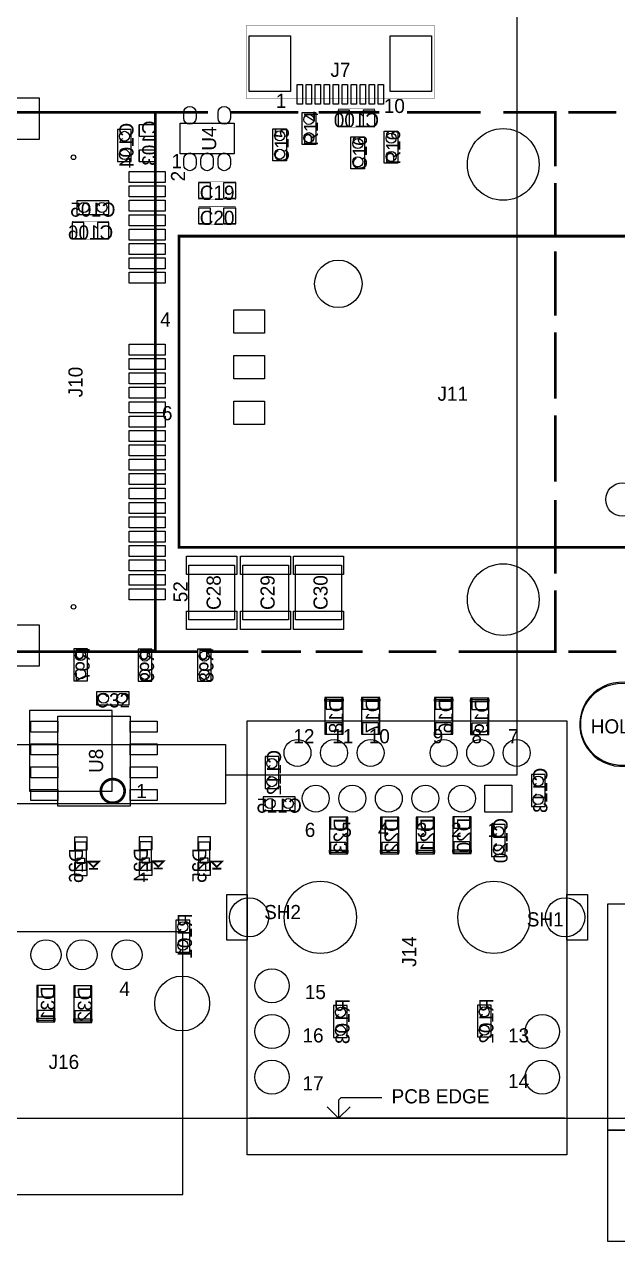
# Model space of a CAD drawing. Extents: x -1 to 124, y -8 to 108.
# Drawn here: x 45.9 to 78.9, y -6.9 to 60.8 of the extents above; entities that cross this region are included whole.
import ezdxf
from ezdxf.enums import TextEntityAlignment as Align

# ---------------------------------------------------------------- set-up
doc = ezdxf.new("R2010")
doc.units = 0
for name, color, linetype in [('BG_OUTLINE', 1, 'CONTINUOUS'), ('PG_ASSEMBLY_BOTTOM', 2, 'CONTINUOUS'), ('PG_ASSEMBLY_TOP', 3, 'CONTINUOUS'), ('PIN_BOTTOM', 5, 'CONTINUOUS'), ('PIN_TOP', 4, 'CONTINUOUS'), ('RD_ASSEMBLY_BOTTOM', 6, 'CONTINUOUS'), ('RD_ASSEMBLY_TOP', 7, 'CONTINUOUS')]:
    doc.layers.add(name, color=color, linetype=linetype)

msp = doc.modelspace()

# ---------------------------------------------------------------- linework, layer by layer
at = {"layer": 'BG_OUTLINE'}
msp.add_lwpolyline([(0, 0), (120.000014, 0), (120.000014, 105.000044), (0, 105.000044)], close=True, dxfattribs=at)
at = {"layer": 'PG_ASSEMBLY_BOTTOM'}
for points in [[(57.064402, 86.885018), (73.266554, 86.885018), (73.266554, 19.085306), (57.064402, 19.085306)], [(57.064402, 20.785074), (57.064402, 17.485106), (31.864554, 17.485106), (31.864554, 20.785074)], [(41.064434, 20.785074), (57.064402, 20.785074)]]:
    msp.add_lwpolyline(points, dxfattribs=at)
for points, const_width in [([(63.3222, 55.118), (65.3542, 55.118), (65.3542, 56.134), (63.3222, 56.134)], 0.0254), ([(52.197, 55.245), (52.197, 53.213), (53.213, 53.213), (53.213, 55.245)], 0.0254), ([(48.5394, 48.8696), (50.5714, 48.8696), (50.5714, 49.8856), (48.5394, 49.8856)], 0.0254), ([(49.714912, 13.971016), (50.014886, 14.27099), (49.414938, 14.27099)], 0.100076), ([(53.321712, 13.988796), (53.621686, 14.28877), (53.021738, 14.28877)], 0.100076), ([(56.572912, 13.981176), (56.872886, 14.28115), (56.272938, 14.28115)], 0.100076)]:
    msp.add_lwpolyline(points, close=True, dxfattribs=dict(at, const_width=const_width))
for points in [[(51.054, 54.991), (51.054, 53.213), (51.816, 53.213), (51.816, 54.991)], [(48.7934, 50.2666), (50.5714, 50.2666), (50.5714, 51.0286), (48.7934, 51.0286)], [(48.6156, 26.1112), (48.6156, 24.3332), (49.3776, 24.3332), (49.3776, 26.1112)], [(52.197, 26.0858), (52.197, 24.3078), (52.959, 24.3078), (52.959, 26.0858)], [(55.499, 26.0858), (55.499, 24.3078), (56.261, 24.3078), (56.261, 26.0858)], [(63.6016, 21.3614), (63.6016, 23.3934), (62.5856, 23.3934), (62.5856, 21.3614)], [(63.6016, 23.3172), (63.6016, 23.1902), (62.5856, 23.1902), (62.5856, 23.3172)], [(65.6336, 21.3614), (65.6336, 23.3934), (64.6176, 23.3934), (64.6176, 21.3614)], [(65.6336, 23.3172), (65.6336, 23.1902), (64.6176, 23.1902), (64.6176, 23.3172)], [(69.6976, 21.3614), (69.6976, 23.3934), (68.6816, 23.3934), (68.6816, 21.3614)], [(69.6976, 23.3172), (69.6976, 23.1902), (68.6816, 23.1902), (68.6816, 23.3172)], [(71.7042, 21.336), (71.7042, 23.368), (70.6882, 23.368), (70.6882, 21.336)], [(71.7042, 23.2918), (71.7042, 23.1648), (70.6882, 23.1648), (70.6882, 23.2918)], [(59.2582, 20.1168), (59.2582, 18.3388), (60.0202, 18.3388), (60.0202, 20.1168)], [(74.0664, 19.1262), (74.0664, 17.3482), (74.8284, 17.3482), (74.8284, 19.1262)], [(60.9346, 17.8816), (59.1566, 17.8816), (59.1566, 17.1196), (60.9346, 17.1196)], [(62.8396, 16.7386), (62.8396, 14.7066), (63.8556, 14.7066), (63.8556, 16.7386)], [(65.6844, 16.7386), (65.6844, 14.7066), (66.7004, 14.7066), (66.7004, 16.7386)], [(67.6656, 16.7386), (67.6656, 14.7066), (68.6816, 14.7066), (68.6816, 16.7386)], [(69.6976, 16.764), (69.6976, 14.732), (70.7136, 14.732), (70.7136, 16.764)], [(71.8566, 16.3322), (71.8566, 14.5542), (72.6186, 14.5542), (72.6186, 16.3322)], [(48.714914, 13.770864), (48.714914, 15.371064), (49.314862, 15.371064), (49.314862, 13.770864)], [(52.321714, 13.788644), (52.321714, 15.388844), (52.921662, 15.388844), (52.921662, 13.788644)], [(55.572914, 13.781024), (55.572914, 15.381224), (56.172862, 15.381224), (56.172862, 13.781024)], [(62.8396, 14.7828), (62.8396, 14.9098), (63.8556, 14.9098), (63.8556, 14.7828)], [(65.6844, 14.7828), (65.6844, 14.9098), (66.7004, 14.9098), (66.7004, 14.7828)], [(67.6656, 14.7828), (67.6656, 14.9098), (68.6816, 14.9098), (68.6816, 14.7828)], [(69.6976, 14.8082), (69.6976, 14.9352), (70.7136, 14.9352), (70.7136, 14.8082)], [(49.214786, 14.170914), (48.81499, 14.170914), (48.81499, 14.470888), (49.214786, 14.470888)], [(52.821586, 14.188694), (52.42179, 14.188694), (52.42179, 14.488668), (52.821586, 14.488668)], [(56.072786, 14.181074), (55.67299, 14.181074), (55.67299, 14.481048), (56.072786, 14.481048)], [(55.0672, 9.2456), (55.0672, 11.0236), (54.3052, 11.0236), (54.3052, 9.2456)], [(46.5582, 7.3914), (46.5582, 5.3594), (47.5742, 5.3594), (47.5742, 7.3914)], [(48.6156, 7.366), (48.6156, 5.334), (49.6316, 5.334), (49.6316, 7.366)], [(63.0682, 6.2738), (63.0682, 4.4958), (63.8302, 4.4958), (63.8302, 6.2738)], [(71.0692, 6.2992), (71.0692, 4.5212), (71.8312, 4.5212), (71.8312, 6.2992)], [(46.5582, 5.4356), (46.5582, 5.5626), (47.5742, 5.5626), (47.5742, 5.4356)], [(48.6156, 5.4102), (48.6156, 5.5372), (49.6316, 5.5372), (49.6316, 5.4102)]]:
    msp.add_lwpolyline(points, close=True, dxfattribs=at)
at = {"layer": 'PG_ASSEMBLY_BOTTOM', "const_width": 0.100076}
for points in [[(49.964848, 13.87094), (49.464976, 13.87094)], [(53.571648, 13.88872), (53.071776, 13.88872)], [(56.822848, 13.8811), (56.322976, 13.8811)]]:
    msp.add_lwpolyline(points, dxfattribs=at)
at = {"layer": 'PG_ASSEMBLY_TOP'}
for points, const_width in [([(58.229246, 60.795916), (68.669154, 60.795916)], 0.020066), ([(58.229246, 56.68899), (58.229246, 60.795916)], 0.020066), ([(68.669154, 60.795916), (68.669154, 56.68899)], 0.020066), ([(68.669154, 56.68899), (58.229246, 56.68899)], 0.020066), ([(53.15331, 25.94483), (44.053506, 25.94483), (44.053506, 55.94477), (53.15331, 55.94477), (53.15331, 25.94483), (55.51932, 25.94483)], 0.1524), ([(56.082946, 55.94477), (53.15331, 55.94477)], 0.1524), ([(61.10351, 55.94477), (57.312306, 55.94477)], 0.1524), ([(65.611502, 55.94477), (62.230508, 55.94477)], 0.1524), ([(71.246746, 55.94477), (67.148456, 55.94477)], 0.1524), ([(75.403456, 52.932584), (75.403456, 55.94477), (72.506586, 55.94477)], 0.1524), ([(76.1238, 55.94477), (78.787752, 55.94477)], 0.1524), ([(75.403456, 49.141634), (75.403456, 52.010564)], 0.1524), ([(75.403456, 44.633388), (75.403456, 48.219614)], 0.1524), ([(75.403456, 40.02278), (75.403456, 43.711368)], 0.1524), ([(75.403456, 35.412172), (75.403456, 39.100506)], 0.1524), ([(75.403456, 30.288992), (75.403456, 34.387536)], 0.1524), ([(72.301608, 25.94483), (75.403456, 25.94483), (75.403456, 29.366972)], 0.1524), ([(55.98033, 25.94483), (58.336942, 25.94483)], 0.1524), ([(59.054238, 25.94483), (61.256926, 25.94483)], 0.1524), ([(62.076584, 25.94483), (64.689482, 25.94483)], 0.1524), ([(66.12382, 25.94483), (68.787772, 25.94483)], 0.1524), ([(70.017386, 25.94483), (73.500996, 25.94483)], 0.1524), ([(76.1238, 25.94483), (78.787752, 25.94483)], 0.1524)]:
    msp.add_lwpolyline(points, dxfattribs=dict(at, const_width=const_width))
for points in [[(61.3156, 54.1528), (61.3156, 55.9308), (62.0776, 55.9308), (62.0776, 54.1528)], [(54.5338, 55.3339), (57.531, 55.3339), (57.531, 53.6321), (54.5338, 53.6321)], [(60.452, 55.0164), (60.452, 53.2384), (59.69, 53.2384), (59.69, 55.0164)], [(66.6496, 54.8894), (66.6496, 53.1114), (65.8876, 53.1114), (65.8876, 54.8894)], [(64.0334, 52.8066), (64.0334, 54.5846), (64.7954, 54.5846), (64.7954, 52.8066)], [(57.5564, 27.7114), (55.0164, 27.7114), (55.0164, 30.7594), (57.5564, 30.7594)], [(60.5536, 27.7114), (58.0136, 27.7114), (58.0136, 30.7594), (60.5536, 30.7594)], [(63.5, 27.7114), (60.96, 27.7114), (60.96, 30.7594), (63.5, 30.7594)], [(51.6763, 22.976586), (49.8983, 22.976586), (49.8983, 23.738586), (51.6763, 23.738586)], [(47.7393, 17.363186), (47.7393, 22.366986), (51.7525, 22.366986), (51.7525, 17.363186)], [(76.0476, 22.098), (76.0476, -2.032), (58.2676, -2.032), (58.2676, 22.098)], [(58.2676, 12.446), (58.2676, 9.906), (57.1246, 9.906), (57.1246, 12.446)], [(77.1906, 12.446), (77.1906, 9.906), (76.0476, 9.906), (76.0476, 12.446)], [(78.316582, -0.660654), (78.316582, 11.919458), (109.496606, 11.919458), (109.496606, -0.660654)], [(41.47312, -4.2418), (54.68112, -4.2418), (54.68112, 10.3632), (41.47312, 10.3632)], [(78.316582, -6.86054), (78.316582, -0.660654), (83.316572, -0.660654), (83.316572, -6.86054)]]:
    msp.add_lwpolyline(points, close=True, dxfattribs=at)
for points, const_width in [([(57.6072, 51.0794), (55.5752, 51.0794), (55.5752, 52.0954), (57.6072, 52.0954)], 0.0254), ([(55.5752, 50.6984), (57.6072, 50.6984), (57.6072, 49.6824), (55.5752, 49.6824)], 0.0254), ([(54.470554, 49.05629), (84.57057, 49.05629), (84.57057, 31.75635), (54.470554, 31.75635)], 0.1524)]:
    msp.add_lwpolyline(points, close=True, dxfattribs=dict(at, const_width=const_width))
msp.add_lwpolyline([(78.079346, 19.80184, 1), (80.111346, 24.01824, 1)], format="xyb", close=True, dxfattribs=at)
at = {"layer": 'PG_ASSEMBLY_TOP', "const_width": 0.1524}
msp.add_lwpolyline([(51.4477, 18.201386, 1), (50.1269, 18.201386, 1)], format="xyb", close=True, dxfattribs=at)
at = {"layer": 'PG_ASSEMBLY_TOP'}
for points in [[(65.7606, 1.143), (63.4746, 1.143), (63.3476, 1.016), (63.3476, 0)], [(75.9206, 0), (58.3946, 0)], [(62.7126, 0.635), (63.3476, 0), (63.9826, 0.635)]]:
    msp.add_lwpolyline(points, dxfattribs=at)
at = {"layer": 'PIN_BOTTOM'}
for points in [[(63.9572, 55.1815), (63.9572, 56.0705), (63.3222, 56.0705), (63.3222, 55.1815)], [(65.3542, 55.1815), (65.3542, 56.0705), (64.7192, 56.0705), (64.7192, 55.1815)], [(52.2605, 54.61), (53.1495, 54.61), (53.1495, 55.245), (52.2605, 55.245)], [(52.2605, 53.213), (53.1495, 53.213), (53.1495, 53.848), (52.2605, 53.848)], [(49.1744, 48.9331), (49.1744, 49.8221), (48.5394, 49.8221), (48.5394, 48.9331)], [(50.5714, 48.9331), (50.5714, 49.8221), (49.9364, 49.8221), (49.9364, 48.9331)], [(63.5381, 23.3934), (62.6491, 23.3934), (62.6491, 22.7584), (63.5381, 22.7584)], [(65.5701, 23.3934), (64.6811, 23.3934), (64.6811, 22.7584), (65.5701, 22.7584)], [(69.6341, 23.3934), (68.7451, 23.3934), (68.7451, 22.7584), (69.6341, 22.7584)], [(71.6407, 23.368), (70.7517, 23.368), (70.7517, 22.733), (71.6407, 22.733)], [(50.76317, 22.682962), (46.16577, 22.682962), (46.16577, 18.187162), (50.76317, 18.187162)], [(63.5381, 21.9964), (62.6491, 21.9964), (62.6491, 21.3614), (63.5381, 21.3614)], [(65.5701, 21.9964), (64.6811, 21.9964), (64.6811, 21.3614), (65.5701, 21.3614)], [(69.6341, 21.9964), (68.7451, 21.9964), (68.7451, 21.3614), (69.6341, 21.3614)], [(71.6407, 21.971), (70.7517, 21.971), (70.7517, 21.336), (71.6407, 21.336)], [(72.9869, 18.5293), (72.9869, 17.0307), (71.4883, 17.0307), (71.4883, 18.5293)], [(62.9031, 16.1036), (63.7921, 16.1036), (63.7921, 16.7386), (62.9031, 16.7386)], [(65.7479, 16.1036), (66.6369, 16.1036), (66.6369, 16.7386), (65.7479, 16.7386)], [(67.7291, 16.1036), (68.6181, 16.1036), (68.6181, 16.7386), (67.7291, 16.7386)], [(69.7611, 16.129), (70.6501, 16.129), (70.6501, 16.764), (69.7611, 16.764)], [(48.659288, 14.926564), (49.370488, 14.926564), (49.370488, 15.637764), (48.659288, 15.637764)], [(52.266088, 14.944344), (52.977288, 14.944344), (52.977288, 15.655544), (52.266088, 15.655544)], [(55.517288, 14.936724), (56.228488, 14.936724), (56.228488, 15.647924), (55.517288, 15.647924)], [(62.9031, 14.7066), (63.7921, 14.7066), (63.7921, 15.3416), (62.9031, 15.3416)], [(65.7479, 14.7066), (66.6369, 14.7066), (66.6369, 15.3416), (65.7479, 15.3416)], [(67.7291, 14.7066), (68.6181, 14.7066), (68.6181, 15.3416), (67.7291, 15.3416)], [(69.7611, 14.732), (70.6501, 14.732), (70.6501, 15.367), (69.7611, 15.367)], [(52.266088, 13.521944), (52.977288, 13.521944), (52.977288, 14.233144), (52.266088, 14.233144)], [(55.517288, 13.514324), (56.228488, 13.514324), (56.228488, 14.225524), (55.517288, 14.225524)], [(48.659288, 13.504164), (49.370488, 13.504164), (49.370488, 14.215364), (48.659288, 14.215364)], [(46.6217, 6.7564), (47.5107, 6.7564), (47.5107, 7.3914), (46.6217, 7.3914)], [(48.6791, 6.731), (49.5681, 6.731), (49.5681, 7.366), (48.6791, 7.366)], [(46.6217, 5.3594), (47.5107, 5.3594), (47.5107, 5.9944), (46.6217, 5.9944)], [(48.6791, 5.334), (49.5681, 5.334), (49.5681, 5.969), (48.6791, 5.969)]]:
    msp.add_lwpolyline(points, close=True, dxfattribs=at)
for centre, radius in [((51.435, 54.61), 0.2794), ((72.503284, 53.044852), 1.9939), ((48.603408, 53.444902), 0.127), ((51.435, 53.594), 0.2794), ((49.1744, 50.6476), 0.2794), ((50.1904, 50.6476), 0.2794), ((63.330582, 46.406308), 1.3208), ((79.130652, 34.406332), 0.9271), ((72.503284, 28.844748), 1.9939), ((48.603408, 28.444698), 0.127), ((48.9966, 25.7302), 0.2794), ((52.578, 25.7048), 0.2794), ((55.88, 25.7048), 0.2794), ((48.9966, 24.7142), 0.2794), ((52.578, 24.6888), 0.2794), ((55.88, 24.6888), 0.2794), ((79.095346, 21.91004), 2.286), ((61.0616, 20.32), 0.7493), ((63.0936, 20.32), 0.7493), ((65.1256, 20.32), 0.7493), ((69.1896, 20.32), 0.7493), ((71.2216, 20.32), 0.7493), ((73.2536, 20.32), 0.7493), ((59.6392, 19.7358), 0.2794), ((59.6392, 18.7198), 0.2794), ((74.4474, 18.7452), 0.2794), ((62.0776, 17.78), 0.7493), ((64.1096, 17.78), 0.7493), ((66.1416, 17.78), 0.7493), ((68.1736, 17.78), 0.7493), ((70.2056, 17.78), 0.7493), ((59.5376, 17.5006), 0.2794), ((60.5536, 17.5006), 0.2794), ((74.4474, 17.7292), 0.2794), ((72.2376, 15.9512), 0.2794), ((72.2376, 14.9352), 0.2794), ((62.3316, 11.176), 2.0066), ((71.9836, 11.176), 2.0066), ((58.3692, 11.176), 1.0922), ((75.946, 11.176), 1.0922), ((54.6862, 10.6426), 0.2794), ((47.07636, 9.0932), 0.8382), ((49.07788, 9.0932), 0.8382), ((51.57724, 9.0932), 0.8382), ((54.6862, 9.6266), 0.2794), ((59.6392, 7.366), 0.9525), ((54.6481, 6.38302), 1.524), ((63.4492, 5.8928), 0.2794), ((71.4502, 5.9182), 0.2794), ((59.6392, 4.826), 0.9525), ((74.676, 4.826), 0.9525), ((63.4492, 4.8768), 0.2794), ((71.4502, 4.9022), 0.2794), ((59.6392, 2.286), 0.9525), ((74.676, 2.286), 0.9525)]:
    msp.add_circle(centre, radius, dxfattribs=at)
at = {"layer": 'PIN_TOP'}
for points in [[(60.679203, 60.197111), (60.679203, 57.097041), (58.379233, 57.097041), (58.379233, 60.197111)], [(68.519167, 60.197111), (68.519167, 57.097041), (66.219197, 57.097041), (66.219197, 60.197111)], [(61.349255, 57.497091), (61.349255, 56.397017), (61.049281, 56.397017), (61.049281, 57.497091)], [(61.849127, 57.497091), (61.849127, 56.397017), (61.549153, 56.397017), (61.549153, 57.497091)], [(62.349253, 57.497091), (62.349253, 56.397017), (62.049279, 56.397017), (62.049279, 57.497091)], [(62.849125, 57.497091), (62.849125, 56.397017), (62.549151, 56.397017), (62.549151, 57.497091)], [(63.349251, 57.497091), (63.349251, 56.397017), (63.049277, 56.397017), (63.049277, 57.497091)], [(63.849123, 57.497091), (63.849123, 56.397017), (63.549149, 56.397017), (63.549149, 57.497091)], [(64.349249, 57.497091), (64.349249, 56.397017), (64.049275, 56.397017), (64.049275, 57.497091)], [(64.849121, 57.497091), (64.849121, 56.397017), (64.549147, 56.397017), (64.549147, 57.497091)], [(65.349247, 57.497091), (65.349247, 56.397017), (65.049273, 56.397017), (65.049273, 57.497091)], [(65.849119, 57.497091), (65.849119, 56.397017), (65.549145, 56.397017), (65.549145, 57.497091)], [(46.703488, 54.439058), (43.503088, 54.439058), (43.503088, 56.750458), (46.703488, 56.750458)], [(53.706776, 52.040028), (51.700176, 52.040028), (51.700176, 52.649628), (53.706776, 52.649628)], [(53.706776, 51.239928), (51.700176, 51.239928), (51.700176, 51.849528), (53.706776, 51.849528)], [(55.5752, 51.1429), (55.5752, 52.0319), (56.2102, 52.0319), (56.2102, 51.1429)], [(56.9722, 51.1429), (56.9722, 52.0319), (57.6072, 52.0319), (57.6072, 51.1429)], [(53.706776, 50.440082), (51.700176, 50.440082), (51.700176, 51.049682), (53.706776, 51.049682)], [(53.706776, 49.639982), (51.700176, 49.639982), (51.700176, 50.249582), (53.706776, 50.249582)], [(56.2102, 50.6349), (56.2102, 49.7459), (55.5752, 49.7459), (55.5752, 50.6349)], [(57.6072, 50.6349), (57.6072, 49.7459), (56.9722, 49.7459), (56.9722, 50.6349)], [(53.706776, 48.839882), (51.700176, 48.839882), (51.700176, 49.449482), (53.706776, 49.449482)], [(53.706776, 48.040036), (51.700176, 48.040036), (51.700176, 48.649636), (53.706776, 48.649636)], [(53.706776, 47.239936), (51.700176, 47.239936), (51.700176, 47.849536), (53.706776, 47.849536)], [(53.706776, 46.44009), (51.700176, 46.44009), (51.700176, 47.04969), (53.706776, 47.04969)], [(57.51957, 43.658536), (57.51957, 44.953936), (59.22137, 44.953936), (59.22137, 43.658536)], [(53.706776, 42.440098), (51.700176, 42.440098), (51.700176, 43.049698), (53.706776, 43.049698)], [(53.706776, 41.639998), (51.700176, 41.639998), (51.700176, 42.249598), (53.706776, 42.249598)], [(57.51957, 41.118536), (57.51957, 42.413936), (59.22137, 42.413936), (59.22137, 41.118536)], [(53.706776, 40.839898), (51.700176, 40.839898), (51.700176, 41.449498), (53.706776, 41.449498)], [(53.706776, 40.040052), (51.700176, 40.040052), (51.700176, 40.649652), (53.706776, 40.649652)], [(53.706776, 39.239952), (51.700176, 39.239952), (51.700176, 39.849552), (53.706776, 39.849552)], [(57.51957, 38.578536), (57.51957, 39.873936), (59.22137, 39.873936), (59.22137, 38.578536)], [(53.706776, 38.440106), (51.700176, 38.440106), (51.700176, 39.049706), (53.706776, 39.049706)], [(53.706776, 37.640006), (51.700176, 37.640006), (51.700176, 38.249606), (53.706776, 38.249606)], [(53.706776, 36.839906), (51.700176, 36.839906), (51.700176, 37.449506), (53.706776, 37.449506)], [(53.706776, 36.04006), (51.700176, 36.04006), (51.700176, 36.64966), (53.706776, 36.64966)], [(53.706776, 35.23996), (51.700176, 35.23996), (51.700176, 35.84956), (53.706776, 35.84956)], [(53.706776, 34.440114), (51.700176, 34.440114), (51.700176, 35.049714), (53.706776, 35.049714)], [(53.706776, 33.640014), (51.700176, 33.640014), (51.700176, 34.249614), (53.706776, 34.249614)], [(53.706776, 32.839914), (51.700176, 32.839914), (51.700176, 33.449514), (53.706776, 33.449514)], [(53.706776, 32.040068), (51.700176, 32.040068), (51.700176, 32.649668), (53.706776, 32.649668)], [(53.706776, 31.239968), (51.700176, 31.239968), (51.700176, 31.849568), (53.706776, 31.849568)], [(57.6834, 30.2387), (54.8894, 30.2387), (54.8894, 31.2547), (57.6834, 31.2547)], [(60.6806, 30.2387), (57.8866, 30.2387), (57.8866, 31.2547), (60.6806, 31.2547)], [(63.627, 30.2387), (60.833, 30.2387), (60.833, 31.2547), (63.627, 31.2547)], [(53.706776, 30.440122), (51.700176, 30.440122), (51.700176, 31.049722), (53.706776, 31.049722)], [(53.706776, 29.640022), (51.700176, 29.640022), (51.700176, 30.249622), (53.706776, 30.249622)], [(53.706776, 28.839922), (51.700176, 28.839922), (51.700176, 29.449522), (53.706776, 29.449522)], [(57.6834, 27.1907), (54.8894, 27.1907), (54.8894, 28.2067), (57.6834, 28.2067)], [(60.6806, 27.1907), (57.8866, 27.1907), (57.8866, 28.2067), (60.6806, 28.2067)], [(63.627, 27.1907), (60.833, 27.1907), (60.833, 28.2067), (63.627, 28.2067)], [(46.703488, 25.139142), (43.503088, 25.139142), (43.503088, 27.450542), (46.703488, 27.450542)], [(47.7393, 22.087586), (47.7393, 21.477986), (46.2407, 21.477986), (46.2407, 22.087586)], [(53.2511, 22.087586), (53.2511, 21.477986), (51.7525, 21.477986), (51.7525, 22.087586)], [(47.7393, 20.817586), (47.7393, 20.207986), (46.2407, 20.207986), (46.2407, 20.817586)], [(53.2511, 20.817586), (53.2511, 20.207986), (51.7525, 20.207986), (51.7525, 20.817586)], [(47.7393, 19.547586), (47.7393, 18.937986), (46.2407, 18.937986), (46.2407, 19.547586)], [(53.2511, 19.547586), (53.2511, 18.937986), (51.7525, 18.937986), (51.7525, 19.547586)], [(72.9869, 18.5293), (72.9869, 17.0307), (71.4883, 17.0307), (71.4883, 18.5293)], [(47.7393, 18.277586), (47.7393, 17.667986), (46.2407, 17.667986), (46.2407, 18.277586)], [(53.2511, 18.277586), (53.2511, 17.667986), (51.7525, 17.667986), (51.7525, 18.277586)]]:
    msp.add_lwpolyline(points, close=True, dxfattribs=at)
for points in [[(55.4228, 55.9308), (55.4228, 55.626, -1), (54.737, 55.626), (54.737, 55.9308, -1)], [(57.3278, 55.9308), (57.3278, 55.626, -1), (56.642, 55.626), (56.642, 55.9308, -1)], [(55.4228, 53.34), (55.4228, 53.0352, -1), (54.737, 53.0352), (54.737, 53.34, -1)], [(56.3753, 53.34), (56.3753, 53.0352, -1), (55.6895, 53.0352), (55.6895, 53.34, -1)], [(57.3278, 53.34), (57.3278, 53.0352, -1), (56.642, 53.0352), (56.642, 53.34, -1)]]:
    msp.add_lwpolyline(points, format="xyb", close=True, dxfattribs=at)
for centre, radius in [((61.6966, 55.5498), 0.2794), ((60.071, 54.6354), 0.2794), ((72.503284, 53.044852), 1.9939), ((61.6966, 54.5338), 0.2794), ((64.4144, 54.2036), 0.2794), ((66.2686, 54.5084), 0.2794), ((48.603408, 53.444902), 0.127), ((60.071, 53.6194), 0.2794), ((66.2686, 53.4924), 0.2794), ((64.4144, 53.1876), 0.2794), ((63.330582, 46.406308), 1.3208), ((79.130652, 34.406332), 0.9271), ((72.503284, 28.844748), 1.9939), ((48.603408, 28.444698), 0.127), ((79.095346, 21.91004), 2.286), ((50.2793, 23.357586), 0.2794), ((51.2953, 23.357586), 0.2794), ((61.0616, 20.32), 0.7493), ((63.0936, 20.32), 0.7493), ((65.1256, 20.32), 0.7493), ((69.1896, 20.32), 0.7493), ((71.2216, 20.32), 0.7493), ((73.2536, 20.32), 0.7493), ((62.0776, 17.78), 0.7493), ((64.1096, 17.78), 0.7493), ((66.1416, 17.78), 0.7493), ((68.1736, 17.78), 0.7493), ((70.2056, 17.78), 0.7493), ((62.3316, 11.176), 2.0066), ((71.9836, 11.176), 2.0066), ((58.3692, 11.176), 1.0922), ((75.946, 11.176), 1.0922), ((47.07636, 9.0932), 0.8382), ((49.07788, 9.0932), 0.8382), ((51.57724, 9.0932), 0.8382), ((59.6392, 7.366), 0.9525), ((54.6481, 6.38302), 1.524), ((59.6392, 4.826), 0.9525), ((74.676, 4.826), 0.9525), ((59.6392, 2.286), 0.9525), ((74.676, 2.286), 0.9525)]:
    msp.add_circle(centre, radius, dxfattribs=at)

# ---------------------------------------------------------------- texts
at = {"layer": 'PG_ASSEMBLY_TOP'}
for s, p in [('1', (60.1472, 56.1848)), ('10', (66.4464, 55.9054)), ('4', (51.45024, 6.8072))]:
    msp.add_text(s, height=0.7874, dxfattribs=at).set_placement(p, align=Align.CENTER)
for s, p in [('1', (54.0512, 52.832)), ('4', (53.424328, 44.028868)), ('6', (53.523642, 38.820598)), ('12', (60.833, 20.8534)), ('11', (62.992, 20.8534)), ('10', (65.024, 20.8534)), ('9', (68.58, 20.8534)), ('8', (70.739, 20.8534)), ('7', (72.771, 20.8534)), ('1', (52.0954, 17.8054)), ('6', (61.468, 15.6464)), ('5', (63.5, 15.6464)), ('4', (65.532, 15.6464)), ('3', (67.691, 15.6464)), ('2', (69.596, 15.6464)), ('1', (71.628, 15.6464)), ('SH2', (59.2074, 11.0744)), ('SH1', (73.8124, 10.668)), ('15', (61.468, 6.6294)), ('16', (61.341, 4.2164)), ('13', (72.771, 4.2164)), ('17', (61.341, 1.5494)), ('14', (72.771, 1.6764)), ('PCB EDGE', (66.294, 0.829564))]:
    msp.add_text(s, height=0.7874, dxfattribs=at).set_placement(p)
for s, p in [('2', (54.814724, 52.099464)), ('52', (54.94655, 28.696158))]:
    msp.add_text(s, height=0.7874, rotation=90, dxfattribs=at).set_placement(p)
at = {"layer": 'RD_ASSEMBLY_BOTTOM', "text_generation_flag": 2}
for s, p in [('C100', (64.3382, 55.118)), ('C105', (49.6824, 50.1396)), ('C106', (49.5554, 48.8696)), ('C115', (60.0456, 16.9926))]:
    msp.add_text(s, height=0.7874, dxfattribs=at).set_placement(p, align=Align.CENTER)
for s, p in [('C104', (51.943, 54.102)), ('C103', (53.213, 54.229)), ('R97', (49.5046, 25.2222)), ('R99', (53.086, 25.1968)), ('R98', (56.388, 25.1968)), ('D18', (63.6016, 22.3774)), ('D17', (65.6336, 22.3774)), ('D16', (69.6976, 22.3774)), ('D19', (71.7042, 22.352)), ('C112', (60.1472, 19.2278)), ('C113', (74.9554, 18.2372)), ('D23', (63.8556, 15.7226)), ('D22', (66.7004, 15.7226)), ('D21', (68.6816, 15.7226)), ('D20', (70.7136, 15.748)), ('C120', (72.7456, 15.4432)), ('D26', (49.138078, 14.04874)), ('D24', (52.744878, 14.06652)), ('D25', (55.996078, 14.0589)), ('R101', (55.1942, 10.1346)), ('D31', (47.5742, 6.3754)), ('D32', (49.6316, 6.35)), ('R103', (63.9572, 5.3848)), ('R102', (71.9582, 5.4102))]:
    msp.add_text(s, height=0.7874, rotation=90, dxfattribs=at).set_placement(p, align=Align.CENTER)
at = {"layer": 'RD_ASSEMBLY_TOP'}
for s, p in [('J7', (63.4492, 57.913524)), ('C19', (56.5912, 51.0794)), ('C20', (56.5912, 49.6824)), ('J11', (69.6976, 39.9034)), ('C32', (50.7873, 22.849586)), ('HOLE4', (79.095346, 21.40204)), ('J16', (48.0695, 2.7432))]:
    msp.add_text(s, height=0.7874, dxfattribs=at).set_placement(p, align=Align.CENTER)
for s, p in [('R14', (62.2046, 55.0418)), ('U4', (56.5404, 54.483)), ('C15', (60.579, 54.1274)), ('R16', (66.7766, 54.0004)), ('C16', (64.9224, 53.6956)), ('J10', (49.111408, 40.9448)), ('C28', (56.7944, 29.2354)), ('C29', (59.7916, 29.2354)), ('C30', (62.738, 29.2354)), ('U8', (50.2539, 19.877786)), ('J14', (67.6656, 9.271))]:
    msp.add_text(s, height=0.7874, rotation=90, dxfattribs=at).set_placement(p, align=Align.CENTER)

doc.saveas('drawing.dxf')
